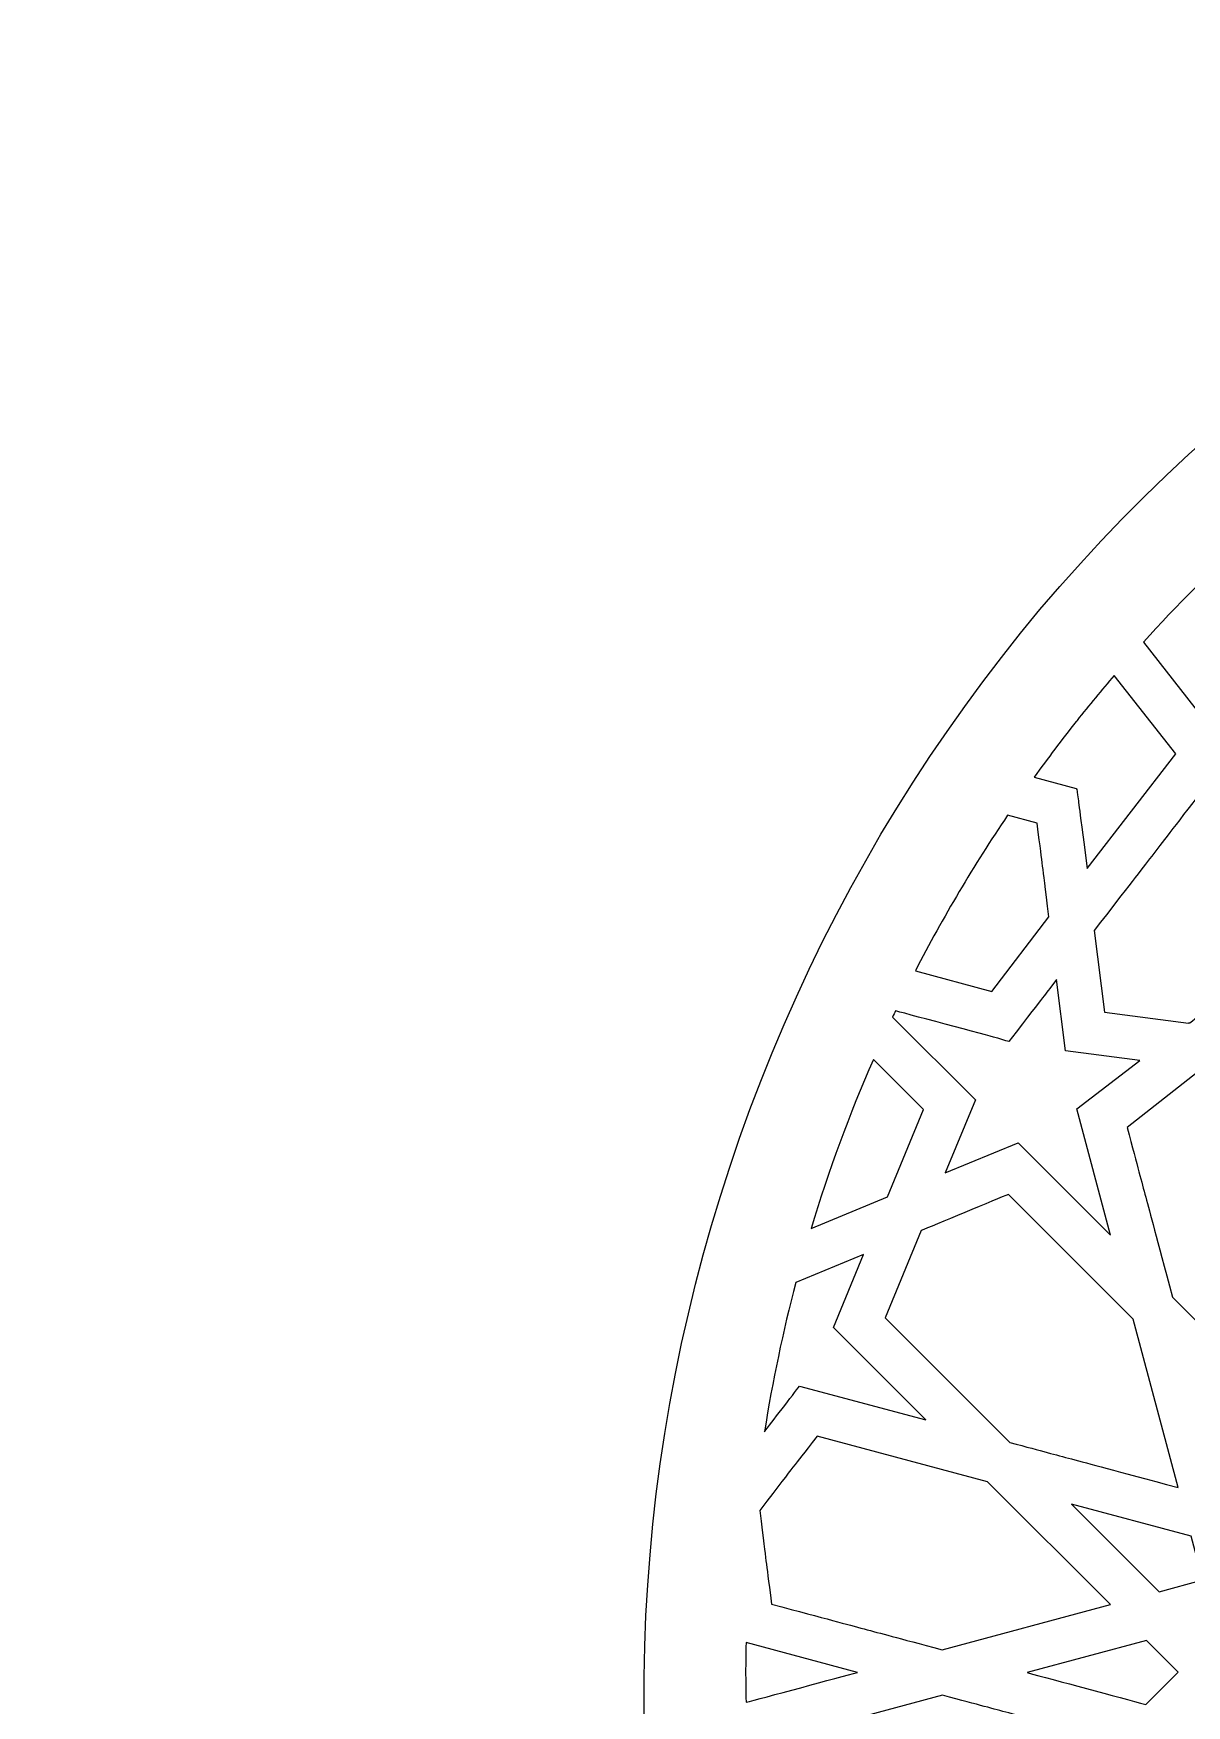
# Model space of a CAD drawing. Header units: millimetres. Extents: x -69 to 66, y -50 to 50.
# Drawn here: x -68.8 to -33.5, y -0.9 to 50.2 of the extents above; entities that cross this region are included whole.
import ezdxf

# ---------------------------------------------------------------- set-up
doc = ezdxf.new("R2010")
doc.units = ezdxf.units.MM
doc.header["$MEASUREMENT"] = 0
doc.layers.add('layer 1', color=7, linetype='Continuous')

msp = doc.modelspace()

# ---------------------------------------------------------------- linework, layer by layer
at = {"layer": 'layer 1', "color": 250}
for points, knots in [([(36.2073, 34.5736), (26.9399, 44.2997), (13.8345, 50.2377), (-0.556, 50.0789), (-0.556, 50.0789), (-47.7627, 49.5589), (-68.7847, -11.4053), (-29.581, -40.2291), (-29.581, -40.2291), (-20.2448, -47.092), (-8.8699, -50.487), (2.8152, -49.8401), (2.8152, -49.8401), (44.4592, -47.5316), (66.2213, 3.0847), (36.2073, 34.5736)], [0, 0, 0, 0, 0.2, 0.2, 0.2, 0.2, 0.4, 0.4, 0.4, 0.4, 0.6, 0.6, 0.6, 0.6, 1, 1, 1, 1]), ([(-31.5634, 34.8597), (-31.5634, 34.8597), (-29.2242, 33.0228), (-29.2242, 33.0228), (-29.2242, 33.0228), (-31.9876, 30.8889), (-30.8756, 32.0012), (-32.9811, 29.2739), (-32.9811, 29.2739), (-32.9811, 29.2739), (-34.8122, 31.6064), (-34.8122, 31.6064), (-34.8122, 31.6064), (-33.7825, 32.7424), (-32.6984, 33.8286), (-31.5634, 34.8597)], [0, 0, 0, 0, 0.2, 0.2, 0.2, 0.2, 0.4, 0.4, 0.4, 0.4, 0.6, 0.6, 0.6, 0.6, 1, 1, 1, 1]), ([(-36.8453, 29.186), (-36.8453, 29.186), (-36.8423, 29.2097), (-36.8423, 29.2097), (-36.8423, 29.2097), (-36.4717, 29.6774), (-36.0919, 30.1375), (-35.7043, 30.5904), (-35.7043, 30.5904), (-35.7043, 30.5904), (-33.8186, 28.1891), (-33.8186, 28.1891), (-33.8186, 28.1891), (-33.8186, 28.1891), (-36.5285, 24.6789), (-36.5285, 24.6789), (-36.5285, 24.6789), (-36.8304, 26.9695), (-36.7746, 26.537), (-36.8453, 27.1127), (-36.8453, 27.1127), (-36.8453, 27.1127), (-36.8649, 27.118), (-36.8649, 27.118), (-36.8649, 27.118), (-36.8649, 27.118), (-36.8662, 27.1283), (-36.8662, 27.1283), (-36.8662, 27.1283), (-36.8662, 27.1283), (-38.1533, 27.4729), (-38.1533, 27.4729), (-38.1533, 27.4729), (-37.7365, 28.0522), (-37.3078, 28.6216), (-36.8656, 29.1807), (-36.8656, 29.1807), (-36.8656, 29.1807), (-36.8453, 29.186), (-36.8453, 29.186)], [0, 0, 0, 0, 0.0909091, 0.0909091, 0.0909091, 0.0909091, 0.1818182, 0.1818182, 0.1818182, 0.1818182, 0.2727273, 0.2727273, 0.2727273, 0.2727273, 0.3636364, 0.3636364, 0.3636364, 0.3636364, 0.4545455, 0.4545455, 0.4545455, 0.4545455, 0.5454545, 0.5454545, 0.5454545, 0.5454545, 0.6363636, 0.6363636, 0.6363636, 0.6363636, 0.7272727, 0.7272727, 0.7272727, 0.7272727, 0.8181818, 0.8181818, 0.8181818, 0.8181818, 1, 1, 1, 1]), ([(-31.0784, 24.6782), (-30.9586, 24.6105), (-29.3091, 23.3278), (-29.2002, 23.2438), (-29.2002, 23.2438), (-33.0491, 20.2212), (-32.4744, 20.6728), (-33.3928, 19.9517), (-33.3928, 19.9517), (-33.3928, 19.9517), (-33.4187, 19.9552), (-33.4187, 19.9552), (-33.4187, 19.9552), (-33.4187, 19.9552), (-33.4319, 19.945), (-33.4319, 19.945), (-33.4319, 19.945), (-33.4319, 19.945), (-36.0054, 20.284), (-36.0054, 20.284), (-36.0054, 20.284), (-36.0054, 20.284), (-36.3127, 22.7842), (-36.3127, 22.7842), (-36.3127, 22.7842), (-34.1676, 25.5626), (-34.889, 24.6285), (-32.9721, 27.111), (-32.9721, 27.111), (-32.8923, 27.0097), (-31.1408, 24.7911), (-31.0784, 24.6782)], [0, 0, 0, 0, 0.1111111, 0.1111111, 0.1111111, 0.1111111, 0.2222222, 0.2222222, 0.2222222, 0.2222222, 0.3333333, 0.3333333, 0.3333333, 0.3333333, 0.4444444, 0.4444444, 0.4444444, 0.4444444, 0.5555556, 0.5555556, 0.5555556, 0.5555556, 0.6666667, 0.6666667, 0.6666667, 0.6666667, 0.7777778, 0.7777778, 0.7777778, 0.7777778, 1, 1, 1, 1]), ([(-39.4497, 20.9173), (-39.4497, 20.9173), (-41.7904, 21.5441), (-41.7904, 21.5441), (-41.7904, 21.5441), (-40.9418, 23.1902), (-39.9995, 24.7802), (-38.9694, 26.3059), (-38.9694, 26.3059), (-38.9694, 26.3059), (-38.0661, 26.0639), (-38.0661, 26.0639), (-38.0661, 26.0639), (-37.8557, 24.4644), (-37.9388, 25.1192), (-37.7019, 23.1944), (-37.7019, 23.1944), (-37.7019, 23.1944), (-39.4497, 20.9173), (-39.4497, 20.9173)], [0, 0, 0, 0, 0.1666667, 0.1666667, 0.1666667, 0.1666667, 0.3333333, 0.3333333, 0.3333333, 0.3333333, 0.5, 0.5, 0.5, 0.5, 0.6666667, 0.6666667, 0.6666667, 0.6666667, 1, 1, 1, 1]), ([(-34.9227, 18.8013), (-34.9227, 18.8013), (-36.8519, 17.3207), (-36.8519, 17.3207), (-36.8519, 17.3207), (-36.8519, 17.3207), (-35.817, 13.4585), (-35.817, 13.4585), (-35.817, 13.4585), (-35.817, 13.4585), (-38.629, 16.2705), (-38.629, 16.2705), (-38.629, 16.2705), (-38.629, 16.2705), (-38.6313, 16.2698), (-38.6313, 16.2698), (-38.6313, 16.2698), (-38.6313, 16.2698), (-38.6461, 16.2849), (-38.6461, 16.2849), (-38.6461, 16.2849), (-38.6461, 16.2849), (-40.8809, 15.3592), (-40.8809, 15.3592), (-40.8809, 15.3592), (-40.8809, 15.3592), (-39.9544, 17.5955), (-39.9544, 17.5955), (-39.9544, 17.5955), (-39.9544, 17.5955), (-42.4881, 20.1292), (-42.4881, 20.1292), (-42.4881, 20.1292), (-42.4578, 20.193), (-42.4286, 20.2579), (-42.398, 20.3218), (-42.398, 20.3218), (-42.3832, 20.3179), (-39.3773, 19.5125), (-39.3626, 19.5083), (-39.3626, 19.5083), (-39.3626, 19.5083), (-39.3626, 19.5083), (-39.3626, 19.5083), (-39.3626, 19.5083), (-39.266, 19.48), (-39.0224, 19.4088), (-38.9257, 19.3806), (-38.9257, 19.3806), (-38.9257, 19.3806), (-38.9256, 19.3806), (-38.9256, 19.3806), (-38.9256, 19.3806), (-37.6302, 21.0686), (-37.9714, 20.6237), (-37.4668, 21.2817), (-37.4668, 21.2817), (-37.4668, 21.2817), (-37.1983, 19.1012), (-37.1983, 19.1012), (-37.1983, 19.1012), (-37.1983, 19.1012), (-34.9227, 18.8013), (-34.9227, 18.8013)], [0, 0, 0, 0, 0.0588235, 0.0588235, 0.0588235, 0.0588235, 0.1176471, 0.1176471, 0.1176471, 0.1176471, 0.1764706, 0.1764706, 0.1764706, 0.1764706, 0.2352941, 0.2352941, 0.2352941, 0.2352941, 0.2941176, 0.2941176, 0.2941176, 0.2941176, 0.3529412, 0.3529412, 0.3529412, 0.3529412, 0.4117647, 0.4117647, 0.4117647, 0.4117647, 0.4705882, 0.4705882, 0.4705882, 0.4705882, 0.5294118, 0.5294118, 0.5294118, 0.5294118, 0.5882353, 0.5882353, 0.5882353, 0.5882353, 0.6470588, 0.6470588, 0.6470588, 0.6470588, 0.7058824, 0.7058824, 0.7058824, 0.7058824, 0.7647059, 0.7647059, 0.7647059, 0.7647059, 0.8235294, 0.8235294, 0.8235294, 0.8235294, 0.8823529, 0.8823529, 0.8823529, 0.8823529, 1, 1, 1, 1]), ([(-43.0764, 18.8355), (-43.0764, 18.8355), (-41.539, 17.2981), (-41.539, 17.2981), (-41.539, 17.2981), (-41.539, 17.2981), (-42.6445, 14.6286), (-42.6445, 14.6286), (-42.6445, 14.6286), (-42.6445, 14.6286), (-44.9823, 13.6603), (-44.9823, 13.6603), (-44.9823, 13.6603), (-44.4467, 15.4316), (-43.8089, 17.1588), (-43.0764, 18.8355)], [0, 0, 0, 0, 0.2, 0.2, 0.2, 0.2, 0.4, 0.4, 0.4, 0.4, 0.6, 0.6, 0.6, 0.6, 1, 1, 1, 1]), ([(-30.1786, 18.1762), (-30.1786, 18.1762), (-28.78, 12.9575), (-28.78, 12.9575), (-28.78, 12.9575), (-29.0755, 11.8551), (-29.9066, 8.7531), (-30.1614, 7.8024), (-30.1614, 7.8024), (-30.1614, 7.8024), (-33.9203, 11.5612), (-33.9203, 11.5612), (-33.9203, 11.5612), (-34.9349, 15.3494), (-34.6269, 14.1993), (-35.312, 16.7555), (-35.312, 16.7555), (-35.312, 16.7555), (-33.0251, 18.5512), (-33.0251, 18.5512), (-33.0251, 18.5512), (-33.0251, 18.5512), (-30.1786, 18.1762), (-30.1786, 18.1762)], [0, 0, 0, 0, 0.1428571, 0.1428571, 0.1428571, 0.1428571, 0.2857143, 0.2857143, 0.2857143, 0.2857143, 0.4285714, 0.4285714, 0.4285714, 0.4285714, 0.5714286, 0.5714286, 0.5714286, 0.5714286, 0.7142857, 0.7142857, 0.7142857, 0.7142857, 1, 1, 1, 1]), ([(-35.1287, 10.8878), (-35.1287, 10.8878), (-33.7467, 5.7309), (-33.7467, 5.7309), (-33.7467, 5.7309), (-37.7013, 6.7903), (-36.7706, 6.5409), (-38.8998, 7.1113), (-38.8998, 7.1113), (-38.8998, 7.1113), (-42.7163, 10.928), (-42.7163, 10.928), (-42.7163, 10.928), (-42.7163, 10.928), (-41.6109, 13.5975), (-41.6109, 13.5975), (-41.6109, 13.5975), (-41.315, 13.7199), (-39.245, 14.5771), (-38.9431, 14.7024), (-38.9431, 14.7024), (-38.9431, 14.7024), (-35.1287, 10.8878), (-35.1287, 10.8878)], [0, 0, 0, 0, 0.1428571, 0.1428571, 0.1428571, 0.1428571, 0.2857143, 0.2857143, 0.2857143, 0.2857143, 0.4285714, 0.4285714, 0.4285714, 0.4285714, 0.5714286, 0.5714286, 0.5714286, 0.5714286, 0.7142857, 0.7142857, 0.7142857, 0.7142857, 1, 1, 1, 1]), ([(-45.4504, 12.0068), (-45.4504, 12.0068), (-43.3745, 12.8669), (-43.3745, 12.8669), (-43.3745, 12.8669), (-43.3745, 12.8669), (-44.3005, 10.6303), (-44.3005, 10.6303), (-44.3005, 10.6303), (-44.3005, 10.6303), (-44.3005, 10.6303), (-44.3005, 10.6303), (-44.3005, 10.6303), (-44.3005, 10.6303), (-41.4711, 7.8006), (-41.4711, 7.8006), (-41.4711, 7.8006), (-41.4711, 7.8006), (-45.3366, 8.836), (-45.3366, 8.836), (-45.3366, 8.836), (-45.521, 8.5951), (-46.2219, 7.6824), (-46.4075, 7.4408), (-46.4075, 7.4408), (-46.1629, 8.9888), (-45.8428, 10.5124), (-45.4504, 12.0068)], [0, 0, 0, 0, 0.125, 0.125, 0.125, 0.125, 0.25, 0.25, 0.25, 0.25, 0.375, 0.375, 0.375, 0.375, 0.5, 0.5, 0.5, 0.5, 0.625, 0.625, 0.625, 0.625, 0.75, 0.75, 0.75, 0.75, 1, 1, 1, 1]), ([(-35.8166, 2.1463), (-35.8166, 2.1463), (-40.9736, 0.7641), (-40.9736, 0.7641), (-40.9736, 0.7641), (-43.8114, 1.5247), (-42.7572, 1.2421), (-46.189, 2.1615), (-46.189, 2.1615), (-46.4013, 3.7761), (-46.3182, 3.1214), (-46.553, 5.0313), (-46.553, 5.0313), (-45.3027, 6.6608), (-45.6794, 6.175), (-44.792, 7.305), (-44.792, 7.305), (-44.792, 7.305), (-39.5785, 5.908), (-39.5785, 5.908), (-39.5785, 5.908), (-39.5785, 5.908), (-35.8166, 2.1463), (-35.8166, 2.1463)], [0, 0, 0, 0, 0.1428571, 0.1428571, 0.1428571, 0.1428571, 0.2857143, 0.2857143, 0.2857143, 0.2857143, 0.4285714, 0.4285714, 0.4285714, 0.4285714, 0.5714286, 0.5714286, 0.5714286, 0.5714286, 0.7142857, 0.7142857, 0.7142857, 0.7142857, 1, 1, 1, 1]), ([(-34.332, 2.5435), (-34.332, 2.5435), (-37.0072, 5.219), (-37.0072, 5.219), (-37.0072, 5.219), (-37.0072, 5.219), (-33.3466, 4.2383), (-33.3466, 4.2383), (-33.3466, 4.2383), (-33.3466, 4.2383), (-32.9891, 2.9034), (-32.9891, 2.9034), (-32.9891, 2.9034), (-32.9891, 2.9034), (-34.332, 2.5435), (-34.332, 2.5435)], [0, 0, 0, 0, 0.2, 0.2, 0.2, 0.2, 0.4, 0.4, 0.4, 0.4, 0.6, 0.6, 0.6, 0.6, 1, 1, 1, 1]), ([(-33.7467, 0.0762), (-33.7467, 0.0762), (-34.7315, -0.9084), (-34.7315, -0.9084), (-34.7315, -0.9084), (-35.5348, -0.6932), (-37.5633, -0.1496), (-38.3704, 0.0667), (-38.3704, 0.0667), (-38.3704, 0.0667), (-34.7161, 1.0456), (-34.7161, 1.0456), (-34.7161, 1.0456), (-34.7161, 1.0456), (-33.7467, 0.0762), (-33.7467, 0.0762)], [0, 0, 0, 0, 0.2, 0.2, 0.2, 0.2, 0.4, 0.4, 0.4, 0.4, 0.6, 0.6, 0.6, 0.6, 1, 1, 1, 1]), ([(-46.9736, 0.9864), (-46.9736, 0.9864), (-43.5587, 0.0716), (-43.5587, 0.0716), (-43.5587, 0.0716), (-44.0914, -0.0713), (-46.5278, -0.7242), (-46.9733, -0.8435), (-46.9733, -0.8435), (-46.9895, 0.0018), (-46.9885, 0.1912), (-46.9736, 0.9864)], [0, 0, 0, 0, 0.25, 0.25, 0.25, 0.25, 0.5, 0.5, 0.5, 0.5, 1, 1, 1, 1]), ([(-40.9566, -0.6262), (-38.5676, -1.2661), (-39.6435, -0.9779), (-35.8244, -2.0013), (-35.8244, -2.0013), (-35.8244, -2.0013), (-39.5917, -5.769), (-39.5917, -5.769), (-39.5917, -5.769), (-41.3465, -6.2389), (-43.0571, -6.6975), (-44.8131, -7.1677), (-44.8131, -7.1677), (-45.9652, -5.6755), (-45.565, -6.1951), (-46.5647, -4.8923), (-46.5647, -4.8923), (-46.5647, -4.8923), (-46.1877, -2.0278), (-46.1877, -2.0278), (-46.1877, -2.0278), (-46.1877, -2.0278), (-40.9566, -0.6262), (-40.9566, -0.6262)], [0, 0, 0, 0, 0.1428571, 0.1428571, 0.1428571, 0.1428571, 0.2857143, 0.2857143, 0.2857143, 0.2857143, 0.4285714, 0.4285714, 0.4285714, 0.4285714, 0.5714286, 0.5714286, 0.5714286, 0.5714286, 0.7142857, 0.7142857, 0.7142857, 0.7142857, 1, 1, 1, 1])]:
    msp.add_open_spline(points, degree=3, knots=knots, dxfattribs=at)

doc.saveas('drawing.dxf')
